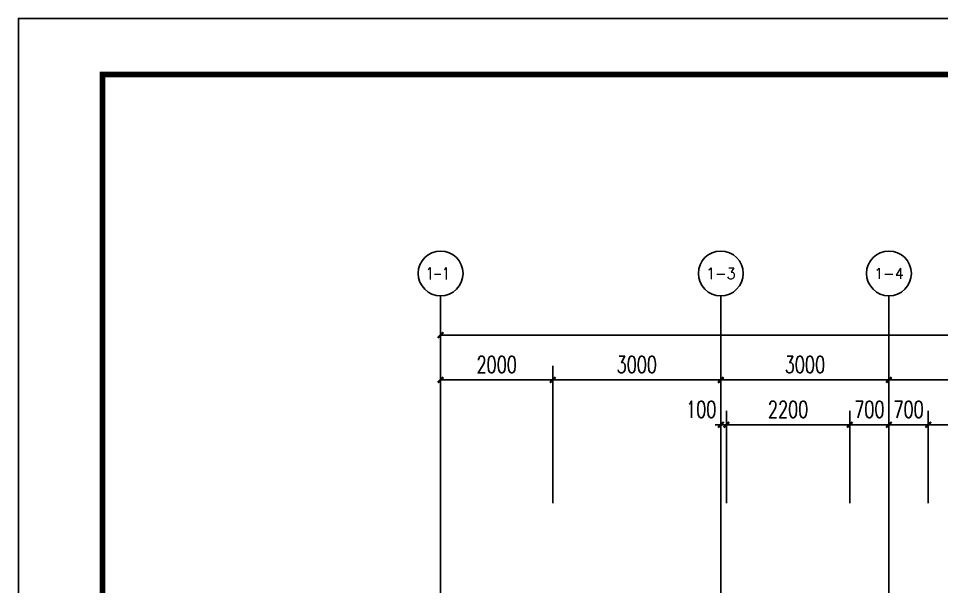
# Model space of a CAD drawing. Extents: x -6243262 to 3079315, y -2914302 to 172723.
# Drawn here: x -2555583 to -2539112, y -701489 to -691350 of the extents above; entities that cross this region are included whole.
import ezdxf
from ezdxf.enums import TextEntityAlignment as Align

# ---------------------------------------------------------------- set-up
doc = ezdxf.new("R2010")
doc.units = 0
doc.header["$LTSCALE"] = 1000
for name, color, linetype in [('AXIS', 3, 'Continuous'), ('AXIS_TEXT', 7, 'Continuous'), ('DOTE', 24, 'Continuous'), ('PUB_DIM', 3, 'Continuous'), ('PUB_TITLE', 4, 'Continuous')]:
    doc.layers.add(name, color=color, linetype=linetype)
doc.styles.add('_TCH_AXIS', font='COMPLEX', dxfattribs={"bigfont": 'GBCBIG'})
doc.styles.add('_TCH_DIM_T3', font='SIMPLEX', dxfattribs={"width": 0.705882, "bigfont": 'GBCBIG'})
doc.styles.add('COMPLEX', font='COMPLEX')
doc.dimstyles.new('_TCH_ARCH&&100', dxfattribs={"dimtxt": 297.5, "dimasz": 100, "dimexe": 250, "dimexo": 300, "dimgap": 126.25, "dimtad": 1, "dimdec": 0, "dimzin": 0, "dimdsep": 46, "dimtxsty": '_TCH_DIM_T3', "dimblk": 'ARCHTICK', "dimcen": 0.09, "dimclrt": 7, "dimazin": 2, "dimtfac": 1, "dimtdec": 0, "dimtix": 1, "dimtmove": 2, "dimatfit": 3, "dimfxl": 0, "dimtolj": 1, "dimtzin": 0, "dimarcsym": 0})

# ---------------------------------------------------------------- blocks, each defined once
blk = doc.blocks.new('_AXISO')
at = {"color": 0}
blk.add_circle((0, 0), 0.5, dxfattribs=at)
at = {"layer": 'AXIS_TEXT', "color": 0, "style": 'COMPLEX', "width": 1.041667}
blk.add_attdef('A', text='', height=0.56, dxfattribs=at).set_placement((-0.25, -0.28), (0.25, -0.28), align=Align.FIT)
blk = doc.blocks.new('_ArchTick')
at = {"color": 0, "linetype": 'ByBlock', "const_width": 0.4}
blk.add_lwpolyline([(-0.5, -0.5), (0.5, 0.5)], dxfattribs=at)
blk = doc.blocks.new('*D1044')
at = {"layer": 'Defpoints', "color": 0, "transparency": 16777216}
for p in [(-2536750, -698602), (-2539350, -700302), (-2536750, -700302)]:
    blk.add_point(p, dxfattribs=at)
at = {"layer": 'PUB_DIM', "color": 0, "lineweight": -2, "transparency": 16777216}
for p, q in [((-2539350, -700002), (-2539350, -698352)), ((-2536750, -700002), (-2536750, -698352)), ((-2539350, -698602), (-2536750, -698602))]:
    blk.add_line(p, q, dxfattribs=at)
at = {"layer": 'PUB_DIM', "color": 0, "lineweight": -2, "transparency": 16777216, "xscale": 100, "yscale": 100, "zscale": 100, "rotation": 180}
blk.add_blockref('_ArchTick', (-2539350, -698602), dxfattribs=at)
at = {"layer": 'PUB_DIM', "color": 0, "lineweight": -2, "transparency": 16777216, "xscale": 100, "yscale": 100, "zscale": 100}
blk.add_blockref('_ArchTick', (-2536750, -698602), dxfattribs=at)
at = {"layer": 'PUB_DIM', "color": 7, "transparency": 16777216, "insert": (-2538050, -698327), "char_height": 297.5, "attachment_point": 5, "style": '_TCH_DIM_T3'}
blk.add_mtext('\\A1;2600', dxfattribs=at)
blk = doc.blocks.new('*D1045')
at = {"layer": 'Defpoints', "color": 0, "transparency": 16777216}
for p in [(-2539350, -698602), (-2540050, -700302), (-2539350, -700302)]:
    blk.add_point(p, dxfattribs=at)
at = {"layer": 'PUB_DIM', "color": 0, "lineweight": -2, "transparency": 16777216}
for p, q in [((-2540050, -700002), (-2540050, -698352)), ((-2539350, -700002), (-2539350, -698352)), ((-2540050, -698602), (-2540150, -698602)), ((-2540050, -698602), (-2539350, -698602)), ((-2539350, -698602), (-2539250, -698602))]:
    blk.add_line(p, q, dxfattribs=at)
at = {"layer": 'PUB_DIM', "color": 0, "lineweight": -2, "transparency": 16777216, "xscale": 100, "yscale": 100, "zscale": 100}
blk.add_blockref('_ArchTick', (-2540050, -698602), dxfattribs=at)
at = {"layer": 'PUB_DIM', "color": 0, "lineweight": -2, "transparency": 16777216, "xscale": 100, "yscale": 100, "zscale": 100, "rotation": 180}
blk.add_blockref('_ArchTick', (-2539350, -698602), dxfattribs=at)
at = {"layer": 'PUB_DIM', "color": 7, "transparency": 16777216, "insert": (-2539700, -698327), "char_height": 297.5, "attachment_point": 5, "style": '_TCH_DIM_T3'}
blk.add_mtext('\\A1;700', dxfattribs=at)
blk = doc.blocks.new('*D1046')
at = {"layer": 'Defpoints', "color": 0, "transparency": 16777216}
for p in [(-2540050, -698602), (-2540750, -700302), (-2540050, -700302)]:
    blk.add_point(p, dxfattribs=at)
at = {"layer": 'PUB_DIM', "color": 0, "lineweight": -2, "transparency": 16777216}
for p, q in [((-2540750, -700002), (-2540750, -698352)), ((-2540050, -700002), (-2540050, -698352)), ((-2540750, -698602), (-2540850, -698602)), ((-2540750, -698602), (-2540050, -698602)), ((-2540050, -698602), (-2539950, -698602))]:
    blk.add_line(p, q, dxfattribs=at)
at = {"layer": 'PUB_DIM', "color": 0, "lineweight": -2, "transparency": 16777216, "xscale": 100, "yscale": 100, "zscale": 100}
blk.add_blockref('_ArchTick', (-2540750, -698602), dxfattribs=at)
at = {"layer": 'PUB_DIM', "color": 0, "lineweight": -2, "transparency": 16777216, "xscale": 100, "yscale": 100, "zscale": 100, "rotation": 180}
blk.add_blockref('_ArchTick', (-2540050, -698602), dxfattribs=at)
at = {"layer": 'PUB_DIM', "color": 7, "transparency": 16777216, "insert": (-2540400, -698327), "char_height": 297.5, "attachment_point": 5, "style": '_TCH_DIM_T3'}
blk.add_mtext('\\A1;700', dxfattribs=at)
blk = doc.blocks.new('*D1047')
at = {"layer": 'Defpoints', "color": 0, "transparency": 16777216}
for p in [(-2540750, -698602), (-2542950, -700302), (-2540750, -700302)]:
    blk.add_point(p, dxfattribs=at)
at = {"layer": 'PUB_DIM', "color": 0, "lineweight": -2, "transparency": 16777216}
for p, q in [((-2542950, -700002), (-2542950, -698352)), ((-2540750, -700002), (-2540750, -698352)), ((-2542950, -698602), (-2540750, -698602))]:
    blk.add_line(p, q, dxfattribs=at)
at = {"layer": 'PUB_DIM', "color": 0, "lineweight": -2, "transparency": 16777216, "xscale": 100, "yscale": 100, "zscale": 100, "rotation": 180}
blk.add_blockref('_ArchTick', (-2542950, -698602), dxfattribs=at)
at = {"layer": 'PUB_DIM', "color": 0, "lineweight": -2, "transparency": 16777216, "xscale": 100, "yscale": 100, "zscale": 100}
blk.add_blockref('_ArchTick', (-2540750, -698602), dxfattribs=at)
at = {"layer": 'PUB_DIM', "color": 7, "transparency": 16777216, "insert": (-2541850, -698327), "char_height": 297.5, "attachment_point": 5, "style": '_TCH_DIM_T3'}
blk.add_mtext('\\A1;2200', dxfattribs=at)
blk = doc.blocks.new('*D1048')
at = {"layer": 'Defpoints', "color": 0, "transparency": 16777216}
for p in [(-2542950, -698602), (-2543050, -700302), (-2542950, -700302)]:
    blk.add_point(p, dxfattribs=at)
at = {"layer": 'PUB_DIM', "color": 0, "lineweight": -2, "transparency": 16777216}
for p, q in [((-2543050, -700002), (-2543050, -698352)), ((-2542950, -700002), (-2542950, -698352)), ((-2543050, -698602), (-2543150, -698602)), ((-2543050, -698602), (-2542950, -698602)), ((-2542950, -698602), (-2542850, -698602))]:
    blk.add_line(p, q, dxfattribs=at)
at = {"layer": 'PUB_DIM', "color": 0, "lineweight": -2, "transparency": 16777216, "xscale": 100, "yscale": 100, "zscale": 100}
blk.add_blockref('_ArchTick', (-2543050, -698602), dxfattribs=at)
at = {"layer": 'PUB_DIM', "color": 0, "lineweight": -2, "transparency": 16777216, "xscale": 100, "yscale": 100, "zscale": 100, "rotation": 180}
blk.add_blockref('_ArchTick', (-2542950, -698602), dxfattribs=at)
at = {"layer": 'PUB_DIM', "color": 7, "transparency": 16777216, "insert": (-2543400, -698327), "char_height": 297.5, "attachment_point": 5, "style": '_TCH_DIM_T3'}
blk.add_mtext('\\A1;100', dxfattribs=at)
blk = doc.blocks.new('*D1327')
at = {"layer": 'AXIS', "color": 0, "lineweight": -2, "transparency": 16777216}
for p, q in [((-2540050, -700002), (-2540050, -697552)), ((-2532050, -700002), (-2532050, -697552)), ((-2540050, -697802), (-2532050, -697802))]:
    blk.add_line(p, q, dxfattribs=at)
at = {"layer": 'Defpoints', "color": 0, "transparency": 16777216}
for p in [(-2532050, -697802), (-2540050, -700302), (-2532050, -700302)]:
    blk.add_point(p, dxfattribs=at)
at = {"layer": 'AXIS', "color": 0, "lineweight": -2, "transparency": 16777216, "xscale": 100, "yscale": 100, "zscale": 100, "rotation": 180}
blk.add_blockref('_ArchTick', (-2540050, -697802), dxfattribs=at)
at = {"layer": 'AXIS', "color": 0, "lineweight": -2, "transparency": 16777216, "xscale": 100, "yscale": 100, "zscale": 100}
blk.add_blockref('_ArchTick', (-2532050, -697802), dxfattribs=at)
at = {"layer": 'AXIS', "color": 7, "transparency": 16777216, "insert": (-2536050, -697527), "char_height": 297.5, "attachment_point": 5, "style": '_TCH_DIM_T3'}
blk.add_mtext('\\A1;8000', dxfattribs=at)
blk = doc.blocks.new('*D1328')
at = {"layer": 'AXIS', "color": 0, "lineweight": -2, "transparency": 16777216}
for p, q in [((-2543050, -700002), (-2543050, -697552)), ((-2540050, -700002), (-2540050, -697552)), ((-2543050, -697802), (-2540050, -697802))]:
    blk.add_line(p, q, dxfattribs=at)
at = {"layer": 'Defpoints', "color": 0, "transparency": 16777216}
for p in [(-2540050, -697802), (-2543050, -700302), (-2540050, -700302)]:
    blk.add_point(p, dxfattribs=at)
at = {"layer": 'AXIS', "color": 0, "lineweight": -2, "transparency": 16777216, "xscale": 100, "yscale": 100, "zscale": 100, "rotation": 180}
blk.add_blockref('_ArchTick', (-2543050, -697802), dxfattribs=at)
at = {"layer": 'AXIS', "color": 0, "lineweight": -2, "transparency": 16777216, "xscale": 100, "yscale": 100, "zscale": 100}
blk.add_blockref('_ArchTick', (-2540050, -697802), dxfattribs=at)
at = {"layer": 'AXIS', "color": 7, "transparency": 16777216, "insert": (-2541550, -697527), "char_height": 297.5, "attachment_point": 5, "style": '_TCH_DIM_T3'}
blk.add_mtext('\\A1;3000', dxfattribs=at)
blk = doc.blocks.new('*D1329')
at = {"layer": 'AXIS', "color": 0, "lineweight": -2, "transparency": 16777216}
for p, q in [((-2546050, -700002), (-2546050, -697552)), ((-2543050, -700002), (-2543050, -697552)), ((-2546050, -697802), (-2543050, -697802))]:
    blk.add_line(p, q, dxfattribs=at)
at = {"layer": 'Defpoints', "color": 0, "transparency": 16777216}
for p in [(-2543050, -697802), (-2546050, -700302), (-2543050, -700302)]:
    blk.add_point(p, dxfattribs=at)
at = {"layer": 'AXIS', "color": 0, "lineweight": -2, "transparency": 16777216, "xscale": 100, "yscale": 100, "zscale": 100, "rotation": 180}
blk.add_blockref('_ArchTick', (-2546050, -697802), dxfattribs=at)
at = {"layer": 'AXIS', "color": 0, "lineweight": -2, "transparency": 16777216, "xscale": 100, "yscale": 100, "zscale": 100}
blk.add_blockref('_ArchTick', (-2543050, -697802), dxfattribs=at)
at = {"layer": 'AXIS', "color": 7, "transparency": 16777216, "insert": (-2544550, -697527), "char_height": 297.5, "attachment_point": 5, "style": '_TCH_DIM_T3'}
blk.add_mtext('\\A1;3000', dxfattribs=at)
blk = doc.blocks.new('*D1330')
at = {"layer": 'AXIS', "color": 0, "lineweight": -2, "transparency": 16777216}
for p, q in [((-2548050, -700002), (-2548050, -697552)), ((-2546050, -700002), (-2546050, -697552)), ((-2548050, -697802), (-2546050, -697802))]:
    blk.add_line(p, q, dxfattribs=at)
at = {"layer": 'Defpoints', "color": 0, "transparency": 16777216}
for p in [(-2546050, -697802), (-2548050, -700302), (-2546050, -700302)]:
    blk.add_point(p, dxfattribs=at)
at = {"layer": 'AXIS', "color": 0, "lineweight": -2, "transparency": 16777216, "xscale": 100, "yscale": 100, "zscale": 100, "rotation": 180}
blk.add_blockref('_ArchTick', (-2548050, -697802), dxfattribs=at)
at = {"layer": 'AXIS', "color": 0, "lineweight": -2, "transparency": 16777216, "xscale": 100, "yscale": 100, "zscale": 100}
blk.add_blockref('_ArchTick', (-2546050, -697802), dxfattribs=at)
at = {"layer": 'AXIS', "color": 7, "transparency": 16777216, "insert": (-2547050, -697527), "char_height": 297.5, "attachment_point": 5, "style": '_TCH_DIM_T3'}
blk.add_mtext('\\A1;2000', dxfattribs=at)
blk = doc.blocks.new('*D1331')
at = {"layer": 'AXIS', "color": 0, "lineweight": -2, "transparency": 16777216}
for p, q in [((-2548050, -700002), (-2548050, -696752)), ((-2508050, -700002), (-2508050, -696752)), ((-2548050, -697002), (-2508050, -697002))]:
    blk.add_line(p, q, dxfattribs=at)
at = {"layer": 'Defpoints', "color": 0, "transparency": 16777216}
for p in [(-2508050, -697002), (-2548050, -700302), (-2508050, -700302)]:
    blk.add_point(p, dxfattribs=at)
at = {"layer": 'AXIS', "color": 0, "lineweight": -2, "transparency": 16777216, "xscale": 100, "yscale": 100, "zscale": 100, "rotation": 180}
blk.add_blockref('_ArchTick', (-2548050, -697002), dxfattribs=at)
at = {"layer": 'AXIS', "color": 0, "lineweight": -2, "transparency": 16777216, "xscale": 100, "yscale": 100, "zscale": 100}
blk.add_blockref('_ArchTick', (-2508050, -697002), dxfattribs=at)
at = {"layer": 'AXIS', "color": 7, "transparency": 16777216, "insert": (-2528050, -696727), "char_height": 297.5, "attachment_point": 5, "style": '_TCH_DIM_T3'}
blk.add_mtext('\\A1;40000', dxfattribs=at)

msp = doc.modelspace()

# ---------------------------------------------------------------- linework, layer by layer
at = {"layer": 'AXIS'}
for p, q in [((-2548050.4, -700301.6), (-2548050.4, -696301.6)), ((-2543050.4, -700301.6), (-2543050.4, -696301.6)), ((-2540050.4, -700301.6), (-2540050.4, -696301.6))]:
    msp.add_line(p, q, dxfattribs=at)
at = {"layer": 'DOTE'}
for p, q in [((-2548050.4, -721001.6), (-2548050.4, -700301.6)), ((-2543050.4, -710401.6), (-2543050.4, -700301.6)), ((-2540050.4, -721001.6), (-2540050.4, -700301.6))]:
    msp.add_line(p, q, dxfattribs=at)
at = {"layer": 'PUB_TITLE'}
msp.add_lwpolyline([(-2555582.9, -733350.5), (-2496182.9, -733350.5), (-2496182.9, -691350.5), (-2555582.9, -691350.5)], close=True, dxfattribs=at)
at = {"layer": 'PUB_TITLE', "const_width": 100}
msp.add_lwpolyline([(-2554082.9, -732350.5), (-2497182.9, -732350.5), (-2497182.9, -692350.5), (-2554082.9, -692350.5)], close=True, dxfattribs=at)

# ---------------------------------------------------------------- block references
at = {"layer": 'AXIS', "color": 8}
ref = msp.add_blockref('_AXISO', (-2548050.4, -695901.6), dxfattribs=dict(at, xscale=800, yscale=800, zscale=800))
ref.add_attrib('A', '1-1 ', dxfattribs={"layer": 'AXIS_TEXT', "height": 216.85, "style": '_TCH_AXIS', "width": 0.649351}).set_placement((-2548308.5, -696010), (-2547792.2, -696010), align=Align.FIT)
ref = msp.add_blockref('_AXISO', (-2543050.4, -695901.6), dxfattribs=dict(at, xscale=800, yscale=800, zscale=800))
ref.add_attrib('A', '1-3', dxfattribs={"layer": 'AXIS_TEXT', "height": 199.75, "style": '_TCH_AXIS'}).set_placement((-2543312, -696001.4), (-2542788.8, -696001.4), align=Align.FIT)
ref = msp.add_blockref('_AXISO', (-2540050.4, -695901.6), dxfattribs=dict(at, xscale=800, yscale=800, zscale=800))
ref.add_attrib('A', '1-4', dxfattribs={"layer": 'AXIS_TEXT', "height": 193.6, "style": '_TCH_AXIS'}).set_placement((-2540313.1, -695998.4), (-2539787.6, -695998.4), align=Align.FIT)

# ---------------------------------------------------------------- dimensions: what is measured, and where the dimension line sits
at = {"layer": 'AXIS'}
for p1, p2, distance, picture, middle in [((-2548050.4, -700301.6), (-2508050.4, -700301.6), 3300, '*D1331', (-2528050.4, -696726.6)), ((-2548050.4, -700301.6), (-2546050.4, -700301.6), 2500, '*D1330', (-2547050.4, -697526.6)), ((-2546050.4, -700301.6), (-2543050.4, -700301.6), 2500, '*D1329', (-2544550.4, -697526.6)), ((-2543050.4, -700301.6), (-2540050.4, -700301.6), 2500, '*D1328', (-2541550.4, -697526.6)), ((-2540050.4, -700301.6), (-2532050.4, -700301.6), 2500, '*D1327', (-2536050.4, -697526.6))]:
    dim = msp.add_aligned_dim(p1=p1, p2=p2, distance=distance, dimstyle='_TCH_ARCH&&100', dxfattribs=at)
    dim.commit()
    dim.dimension.update_dxf_attribs({"geometry": picture, "text_midpoint": middle})
at = {"layer": 'PUB_DIM'}
dim = msp.add_linear_dim(base=(-2542950.4, -698601.6), p1=(-2543050.4, -700301.6), p2=(-2542950.4, -700301.6), angle=0, dimstyle='_TCH_ARCH&&100', dxfattribs=at)
dim.commit()
dim.dimension.update_dxf_attribs({"geometry": '*D1048', "text_midpoint": (-2543400.4, -698326.6), "dimtype": 129})
for p1, p2, picture, middle in [((-2542950.4, -700301.6), (-2540750.4, -700301.6), '*D1047', (-2541850.4, -698326.6)), ((-2540750.4, -700301.6), (-2540050.4, -700301.6), '*D1046', (-2540400.4, -698326.6)), ((-2540050.4, -700301.6), (-2539350.4, -700301.6), '*D1045', (-2539700.4, -698326.6)), ((-2539350.4, -700301.6), (-2536750.4, -700301.6), '*D1044', (-2538050.4, -698326.6))]:
    dim = msp.add_aligned_dim(p1=p1, p2=p2, distance=1700, dimstyle='_TCH_ARCH&&100', dxfattribs=at)
    dim.commit()
    dim.dimension.update_dxf_attribs({"geometry": picture, "text_midpoint": middle})

doc.saveas('drawing.dxf')
